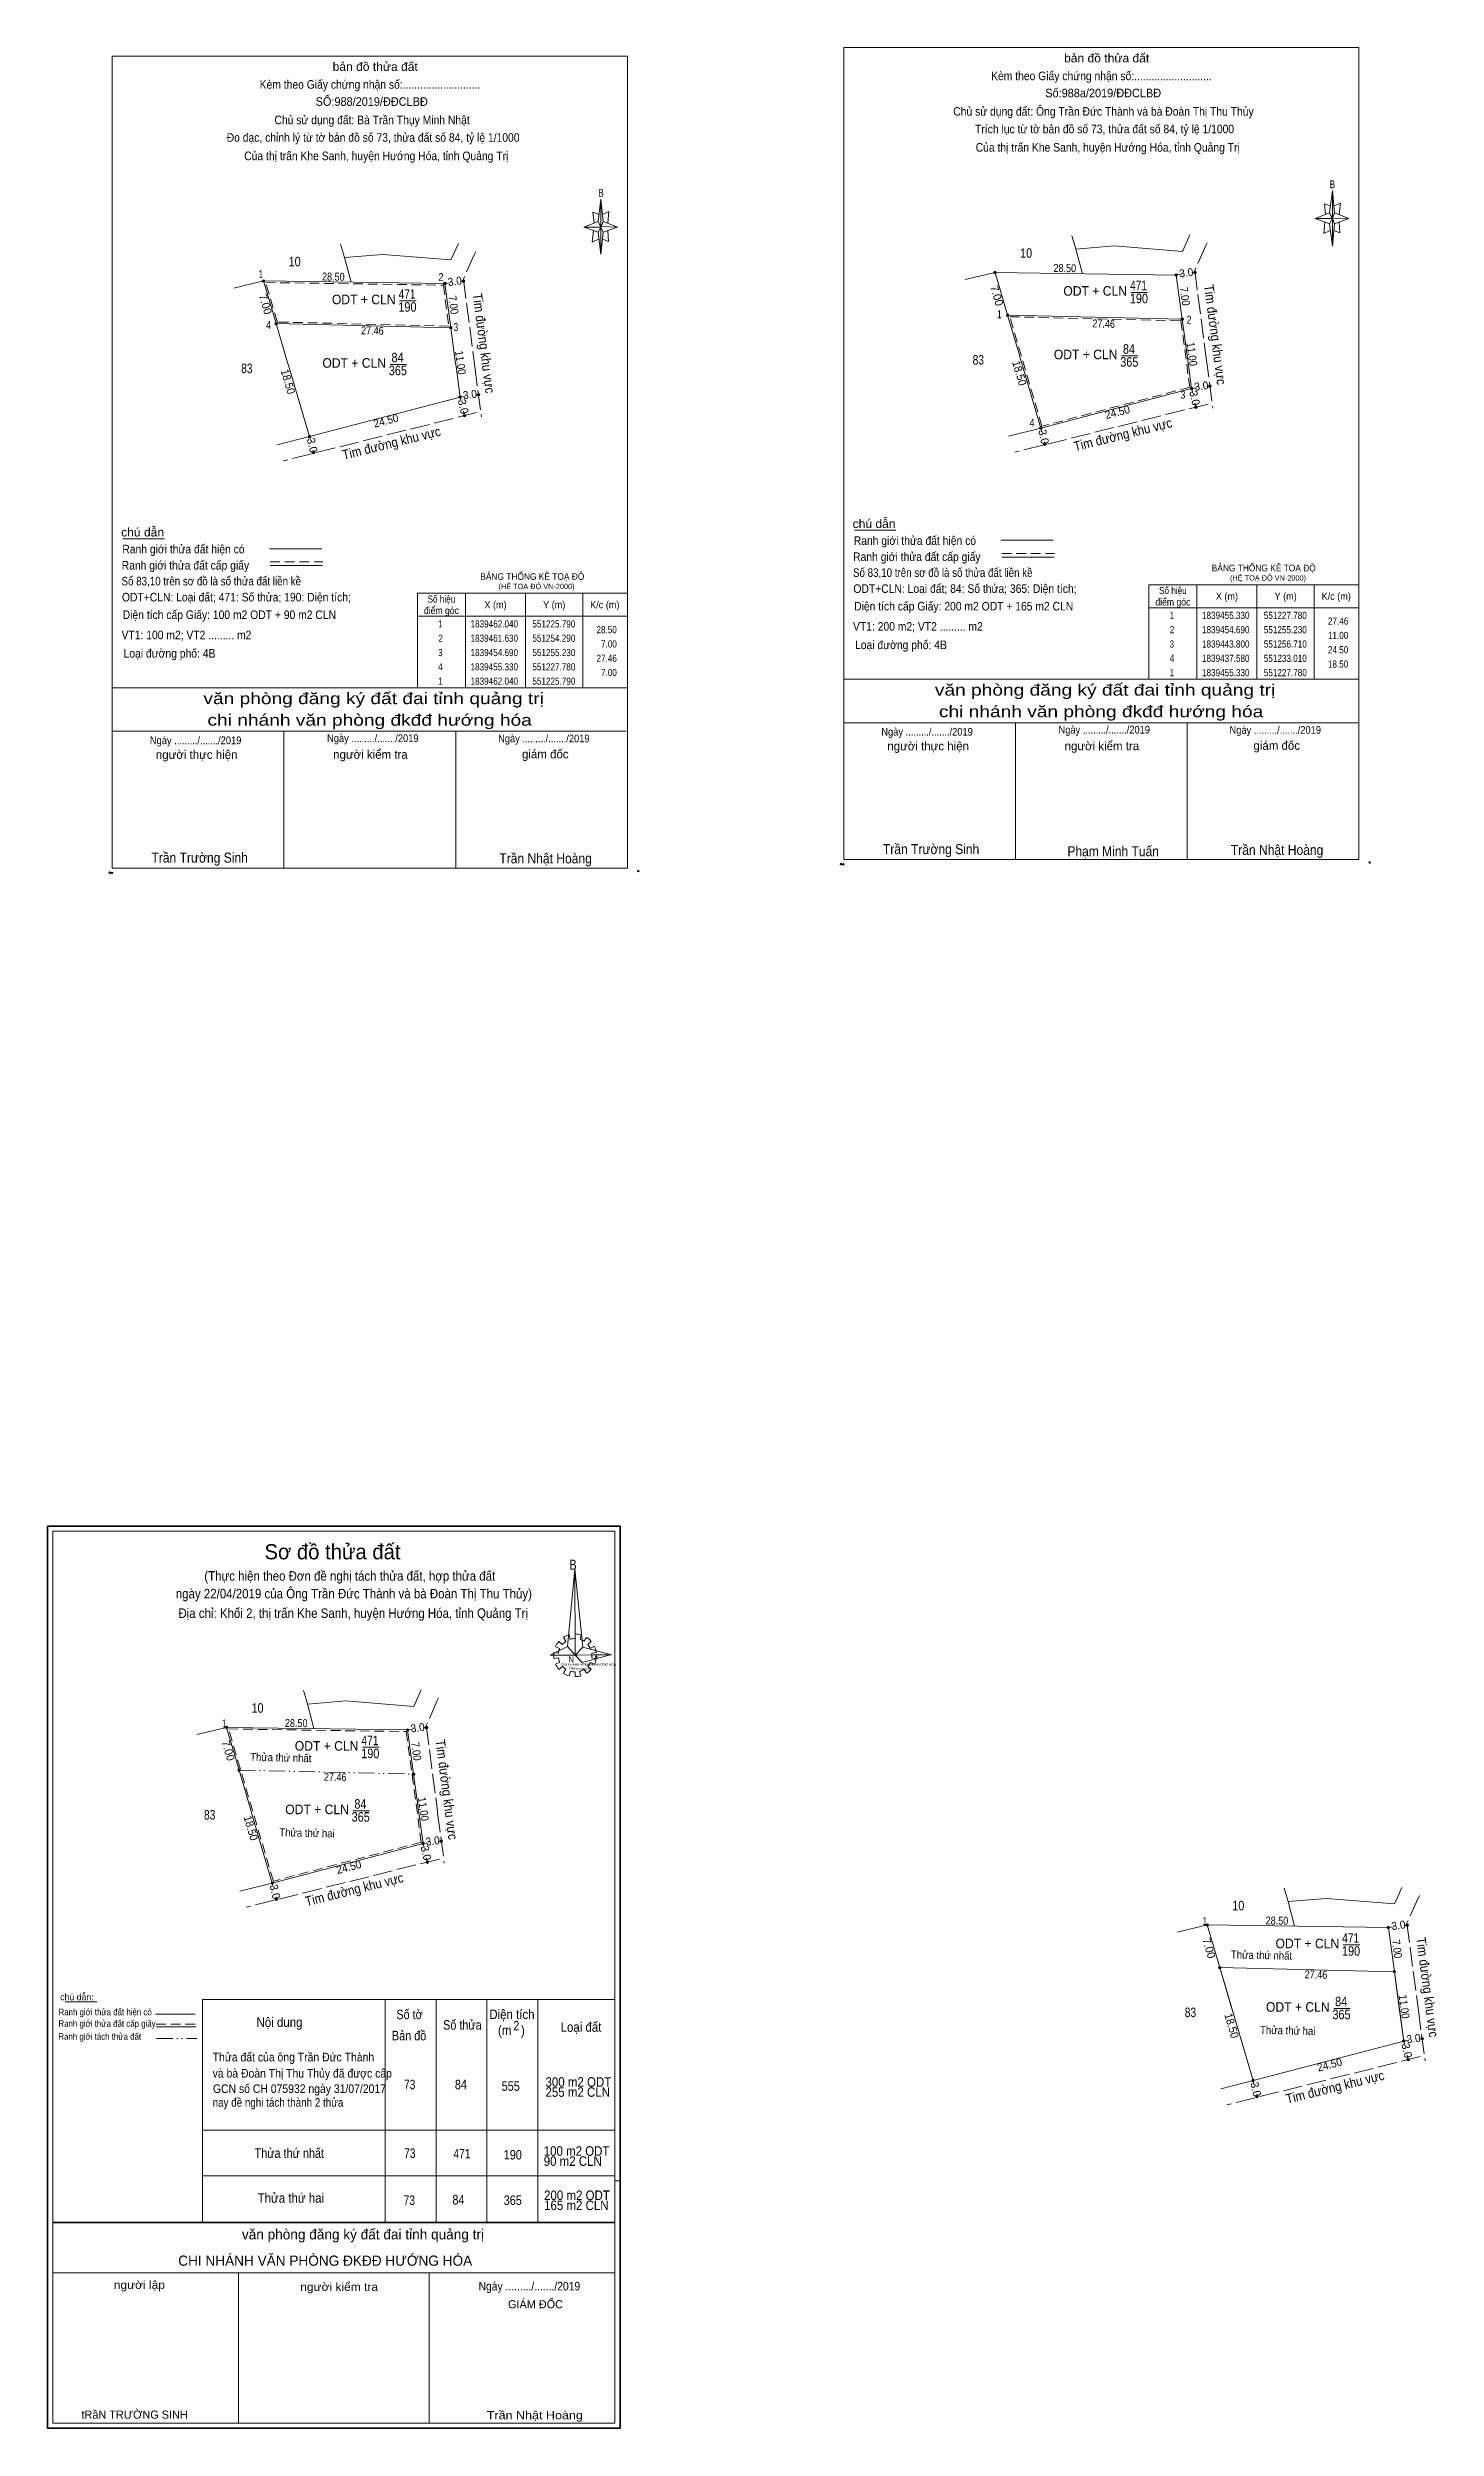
# Model space of a CAD drawing. Header units: metres. Extents: x 551043 to 551262, y 1839383 to 1839757.
import ezdxf
from ezdxf.enums import TextEntityAlignment as Align

# ---------------------------------------------------------------- set-up
doc = ezdxf.new("R2010")
doc.units = ezdxf.units.M
doc.header["$LTSCALE"] = 0.51
doc.header["$PDMODE"] = 32
doc.header["$PDSIZE"] = 0.255
for name, pattern in [('DASH_DOUBLE_DOT', [9.2, 5, -1.2, 0.3, -1.2, 0.3, -1.2]), ('LONG_DASHED', [7.5, 6, -1.5]), ('MEDIUM_DASHED', [4.5, 3, -1.5])]:
    doc.linetypes.add(name, pattern=pattern)
for name, color, linetype, lineweight in [('1', 7, 'Continuous', 13), ('17', 7, 'Continuous', 13), ('2', 7, 'Continuous', 13), ('23', 7, 'MEDIUM_DASHED', 13), ('5', 7, 'Continuous', 13), ('6', 7, 'Continuous', 13), ('63', 7, 'Continuous', 13)]:
    doc.layers.add(name, color=color, linetype=linetype, lineweight=lineweight)
doc.layers.add('7', color=7, linetype='Continuous')

msp = doc.modelspace()

# ---------------------------------------------------------------- hatches: boundary and pattern name
at = {"layer": '2'}
for points in [[(551077.63, 1839720.41, 1), (551077.23, 1839720.41, 1)], [(551106.12, 1839720, 1), (551105.72, 1839720, 1)], [(551109.08, 1839720.39, 1), (551108.68, 1839720.39, 1)], [(551192.64, 1839721.75, 1), (551192.24, 1839721.75, 1)], [(551221.13, 1839721.34, 1), (551220.73, 1839721.34, 1)], [(551224.09, 1839721.73, 1), (551223.69, 1839721.73, 1)], [(551194.62, 1839715.04, 1), (551194.22, 1839715.04, 1)], [(551079.61, 1839713.7, 1), (551079.21, 1839713.7, 1)], [(551107.06, 1839713.06, 1), (551106.66, 1839713.06, 1)], [(551222.07, 1839714.4, 1), (551221.67, 1839714.4, 1)], [(551223.55, 1839703.51, 1), (551223.15, 1839703.51, 1)], [(551226.43, 1839703.88, 1), (551226.03, 1839703.88, 1)], [(551108.54, 1839702.17, 1), (551108.14, 1839702.17, 1)], [(551111.42, 1839702.54, 1), (551111.02, 1839702.54, 1)], [(551224.23, 1839700.58, 1), (551223.83, 1839700.58, 1)], [(551084.84, 1839695.95, 1), (551084.44, 1839695.95, 1)], [(551109.22, 1839699.24, 1), (551108.82, 1839699.24, 1)], [(551199.85, 1839697.29, 1), (551199.45, 1839697.29, 1)], [(551085.47, 1839693.42, 1), (551085.07, 1839693.42, 1)], [(551200.48, 1839694.76, 1), (551200.08, 1839694.76, 1)], [(551071.79, 1839493.09, 1), (551071.39, 1839493.09, 1)], [(551100.28, 1839492.68, 1), (551099.88, 1839492.68, 1)], [(551103.24, 1839493.07, 1), (551102.84, 1839493.07, 1)], [(551073.77, 1839486.38, 1), (551073.37, 1839486.38, 1)], [(551101.22, 1839485.74, 1), (551100.82, 1839485.74, 1)], [(551105.58, 1839475.22, 1), (551105.18, 1839475.22, 1)], [(551102.7, 1839474.85, 1), (551102.3, 1839474.85, 1)], [(551103.38, 1839471.92, 1), (551102.98, 1839471.92, 1)], [(551079, 1839468.63, 1), (551078.6, 1839468.63, 1)], [(551079.63, 1839466.1, 1), (551079.23, 1839466.1, 1)], [(551226, 1839462.04, 1), (551225.6, 1839462.04, 1)], [(551254.49, 1839461.63, 1), (551254.09, 1839461.63, 1)], [(551257.45, 1839462.02, 1), (551257.05, 1839462.02, 1)], [(551227.98, 1839455.33, 1), (551227.58, 1839455.33, 1)], [(551255.43, 1839454.69, 1), (551255.03, 1839454.69, 1)], [(551256.91, 1839443.8, 1), (551256.51, 1839443.8, 1)], [(551259.79, 1839444.17, 1), (551259.39, 1839444.17, 1)], [(551257.59, 1839440.87, 1), (551257.19, 1839440.87, 1)], [(551233.21, 1839437.58, 1), (551232.81, 1839437.58, 1)], [(551233.84, 1839435.05, 1), (551233.44, 1839435.05, 1)]]:
    msp.add_hatch(color=256, dxfattribs=at).paths.add_polyline_path(points)

# ---------------------------------------------------------------- linework, layer by layer
at = {"layer": '1'}
for p, q in [((551124, 1839505.49), (551123.35, 1839505.76)), ((551123.83, 1839506.58), (551124.37, 1839506.1)), ((551124.98, 1839506.63), (551124.59, 1839507.22)), ((551125.48, 1839507.63), (551125.66, 1839506.92)), ((551126.4, 1839507.04), (551126.42, 1839507.77)), ((551127.36, 1839507.63), (551127.19, 1839506.9)), ((551127.84, 1839506.63), (551128.23, 1839507.22)), ((551128.95, 1839506.58), (551128.41, 1839506.13)), ((551128.8, 1839505.51), (551129.45, 1839505.83)), ((551123.06, 1839504.87), (551123.78, 1839504.76)), ((551123.78, 1839504.03), (551123.06, 1839503.92)), ((551123.35, 1839503.03), (551124, 1839503.35)), ((551124.44, 1839502.67), (551123.87, 1839502.21)), ((551124.59, 1839501.6), (551124.96, 1839502.23)), ((551125.7, 1839501.89), (551125.48, 1839501.19)), ((551126.05, 1839504.44), (551126.75, 1839504.44)), ((551126.4, 1839501.07), (551126.4, 1839501.78)), ((551127.12, 1839501.89), (551127.34, 1839501.21)), ((551128.23, 1839501.6), (551127.84, 1839502.21)), ((551128.36, 1839502.67), (551128.95, 1839502.23)), ((551129.48, 1839503.01), (551128.76, 1839503.28)), ((551129.76, 1839504.87), (551129.02, 1839504.76)), ((551129.02, 1839504.03), (551129.76, 1839503.92)), ((551067.82, 1839450.34), (551132.68, 1839450.34)), ((551067.82, 1839450.34), (551067.82, 1839415.29)), ((551096.56, 1839450.34), (551096.56, 1839415.29)), ((551104.56, 1839450.34), (551104.56, 1839415.29)), ((551112.56, 1839450.34), (551112.56, 1839415.29)), ((551120.56, 1839450.34), (551120.56, 1839415.29)), ((551067.82, 1839429.77), (551132.68, 1839429.77)), ((551067.82, 1839422.63), (551132.68, 1839422.63)), ((551132.68, 1839421.83), (551133.48, 1839421.83)), ((551043.47, 1839414.51), (551043.47, 1839382.92)), ((551044.28, 1839407.35), (551132.68, 1839407.35)), ((551073.47, 1839407.35), (551073.47, 1839383.73)), ((551103.47, 1839407.35), (551103.47, 1839383.73))]:
    msp.add_line(p, q, dxfattribs=at)
at = {"layer": '1', "lineweight": 35}
msp.add_line((551044.28, 1839415.29), (551132.68, 1839415.29), dxfattribs=at)
at = {"layer": '1', "linetype": 'MEDIUM_DASHED'}
for points in [[(551077.76, 1839720.16), (551105.7, 1839719.75), (551106.57, 1839713.32), (551079.6, 1839713.95)], [(551071.92, 1839492.84), (551099.86, 1839492.43), (551102.22, 1839475.04), (551078.97, 1839468.93)]]:
    msp.add_lwpolyline(points, close=True, dxfattribs=at)
at = {"layer": '1'}
for points in [[(551043.47, 1839382.92), (551043.47, 1839524.72), (551133.47, 1839524.72), (551133.47, 1839382.92)], [(551043.47, 1839382.92), (551043.47, 1839524.72), (551133.47, 1839524.72), (551133.47, 1839382.92)], [(551126.36, 1839517.97), (551126.4, 1839504.46), (551125.22, 1839505.81)], [(551126.36, 1839517.97), (551126.4, 1839504.46), (551127.64, 1839505.72)], [(551122.47, 1839504.46), (551125.22, 1839505.81), (551126.4, 1839504.46)], [(551132.16, 1839504.51), (551126.4, 1839504.46), (551127.64, 1839505.72)], [(551132.12, 1839504.53), (551127.53, 1839503.3), (551126.4, 1839504.46)], [(551225.79, 1839462.04), (551254.29, 1839461.63), (551255.23, 1839454.69), (551227.78, 1839455.33)]]:
    msp.add_lwpolyline(points, close=True, dxfattribs=at)
for centre, major_axis, start_param, end_param in [((551126.4114, 1839504.4176), (3.3649, 0), 2.43958176, 2.72400246), ((551126.4114, 1839504.4176), (2.6372, 0), 2.72368549, 3.01515824), ((551126.4114, 1839504.4176), (2.6372, 0), 2.13373541, 2.44496261), ((551126.4114, 1839504.4176), (3.3649, 0), 1.84955988, 2.13900916), ((551126.4114, 1839504.4176), (2.6372, 0), 1.56985589, 1.85611068), ((551126.4114, 1839504.4176), (3.3649, 0), 1.27924208, 1.56332225), ((551126.4114, 1839504.4176), (2.6372, 0), 1.00270906, 1.2755622), ((551126.4114, 1839504.4176), (3.3649, 0), 0.71056237, 0.99687234), ((551126.4114, 1839504.4176), (2.6372, 0), 0.42678376, 0.70646463), ((551126.4114, 1839504.4176), (3.3649, 0), 0.1390515, 0.43393316), ((551126.4114, 1839504.4176), (3.3649, 0), 3.00667928, 3.29139349), ((551126.4114, 1839504.4176), (3.3649, 0), 3.56988637, 3.85691866), ((551126.4114, 1839504.4176), (2.6372, 0), 3.28229955, 3.56105054), ((551126.4114, 1839504.4176), (2.6372, 0), 3.86077574, 4.13258255), ((551126.3921, 1839504.3976), (3.3649, 0), 4.1470906, 4.43659307), ((551126.4114, 1839504.4176), (2.6372, 0), 4.43854677, 4.71314001), ((551126.4114, 1839504.4176), (2.6372, 0), 4.99087134, 5.28933161), ((551126.4114, 1839504.4176), (3.3649, 0), 5.28561416, 5.56798705), ((551126.4114, 1839504.4176), (2.6372, 0), 5.56137327, 5.83951437), ((551126.4114, 1839504.4176), (2.6372, 0), 6.13558388, 6.41618463), ((551126.4114, 1839504.4176), (3.3649, 0), 5.85230288, 6.13839648), ((551126.4114, 1839504.4176), (3.3649, 0), 4.71301008, 4.99761054)]:
    msp.add_ellipse(centre, major_axis=major_axis, ratio=0.995001, start_param=start_param, end_param=end_param, dxfattribs=at)
for p in [(551129.76, 1839504.19), (551067.82, 1839415.29), (551096.56, 1839415.29), (551104.56, 1839415.29), (551112.56, 1839415.29), (551120.56, 1839415.29)]:
    msp.add_point(p, dxfattribs=at)
at = {"layer": '17'}
for p, q in [((551170.33, 1839681.22), (551176.84, 1839681.22)), ((551055.32, 1839679.88), (551061.83, 1839679.88)), ((551046.24, 1839449.96), (551051.21, 1839449.96))]:
    msp.add_line(p, q, dxfattribs=at)
at = {"layer": '2'}
for p, q in [((551108.06, 1839726.31), (551107.31, 1839724.62)), ((551223.07, 1839727.65), (551222.32, 1839725.96)), ((551090.16, 1839724.07), (551096.19, 1839724.58)), ((551090.16, 1839724.07), (551091.18, 1839720.21)), ((551205.17, 1839725.41), (551211.2, 1839725.92)), ((551205.17, 1839725.41), (551206.19, 1839721.55)), ((551072.76, 1839719.28), (551077.43, 1839720.41)), ((551077.42, 1839720.41), (551105.92, 1839720)), ((551079.41, 1839713.7), (551077.43, 1839720.41)), ((551106.76, 1839720.11), (551105.92, 1839720)), ((551105.92, 1839720), (551106.86, 1839713.06)), ((551108.88, 1839720.39), (551108.36, 1839720.32)), ((551187.77, 1839720.62), (551192.44, 1839721.75)), ((551192.43, 1839721.75), (551220.93, 1839721.34)), ((551194.42, 1839715.04), (551192.44, 1839721.75)), ((551213.83, 1839718.62), (551216.43, 1839718.62)), ((551221.77, 1839721.45), (551220.93, 1839721.34)), ((551220.93, 1839721.34), (551221.87, 1839714.4)), ((551223.89, 1839721.73), (551223.37, 1839721.66)), ((551098.82, 1839717.28), (551101.42, 1839717.28)), ((551194.42, 1839715.04), (551221.87, 1839714.4)), ((551079.41, 1839713.7), (551106.86, 1839713.06)), ((551106.86, 1839713.06), (551107.58, 1839707.77)), ((551221.87, 1839714.4), (551222.59, 1839709.11)), ((551107.58, 1839707.77), (551107.69, 1839706.98)), ((551199.65, 1839697.29), (551196.4, 1839708.32)), ((551212.33, 1839708.64), (551214.93, 1839708.64)), ((551222.59, 1839709.11), (551222.7, 1839708.32)), ((551222.7, 1839708.32), (551223.35, 1839703.51)), ((551084.64, 1839695.95), (551081.39, 1839706.98)), ((551097.32, 1839707.3), (551099.92, 1839707.3)), ((551107.69, 1839706.98), (551108.34, 1839702.17)), ((551224.16, 1839703.61), (551223.27, 1839703.49)), ((551226.23, 1839703.88), (551225.74, 1839703.82)), ((551109.15, 1839702.27), (551108.26, 1839702.15)), ((551108.51, 1839701.44), (551108.34, 1839702.17)), ((551109.02, 1839699.24), (551108.86, 1839699.92)), ((551111.22, 1839702.54), (551110.73, 1839702.48)), ((551223.52, 1839702.78), (551223.35, 1839703.51)), ((551224.03, 1839700.58), (551223.87, 1839701.26)), ((551199.8, 1839696.7), (551199.65, 1839697.29)), ((551084.79, 1839695.36), (551084.64, 1839695.95)), ((551085.33, 1839693.34), (551085.21, 1839693.79)), ((551200.34, 1839694.68), (551200.22, 1839695.13)), ((551224.18, 1839672.66), (551224.18, 1839657.81)), ((551233.63, 1839672.66), (551233.63, 1839657.81)), ((551242.63, 1839672.66), (551242.63, 1839657.81)), ((551216.62, 1839669.06), (551249.65, 1839669.06)), ((551102.22, 1839498.99), (551101.47, 1839497.3)), ((551084.32, 1839496.75), (551090.35, 1839497.26)), ((551084.32, 1839496.75), (551085.34, 1839492.89)), ((551066.92, 1839491.96), (551071.59, 1839493.09)), ((551071.58, 1839493.09), (551100.08, 1839492.68)), ((551073.57, 1839486.38), (551071.59, 1839493.09)), ((551100.92, 1839492.79), (551100.08, 1839492.68)), ((551100.08, 1839492.68), (551101.02, 1839485.74)), ((551103.04, 1839493.07), (551102.52, 1839493)), ((551092.98, 1839489.96), (551095.58, 1839489.96)), ((551101.02, 1839485.74), (551101.74, 1839480.45)), ((551078.8, 1839468.63), (551075.55, 1839479.66)), ((551091.48, 1839479.98), (551094.08, 1839479.98)), ((551101.74, 1839480.45), (551101.85, 1839479.66)), ((551101.85, 1839479.66), (551102.5, 1839474.85)), ((551103.31, 1839474.95), (551102.42, 1839474.83)), ((551102.67, 1839474.12), (551102.5, 1839474.85)), ((551103.18, 1839471.92), (551103.02, 1839472.6)), ((551105.38, 1839475.22), (551104.89, 1839475.16)), ((551078.95, 1839468.04), (551078.8, 1839468.63)), ((551256.43, 1839467.94), (551255.68, 1839466.25)), ((551079.49, 1839466.02), (551079.37, 1839466.47)), ((551238.53, 1839465.7), (551244.56, 1839466.21)), ((551238.53, 1839465.7), (551239.55, 1839461.84)), ((551221.13, 1839460.91), (551225.8, 1839462.04)), ((551225.79, 1839462.04), (551254.29, 1839461.63)), ((551227.78, 1839455.33), (551225.8, 1839462.04)), ((551255.13, 1839461.74), (551254.29, 1839461.63)), ((551254.29, 1839461.63), (551255.23, 1839454.69)), ((551257.25, 1839462.02), (551256.73, 1839461.95)), ((551247.19, 1839458.91), (551249.79, 1839458.91)), ((551227.78, 1839455.33), (551255.23, 1839454.69)), ((551255.23, 1839454.69), (551255.95, 1839449.4)), ((551255.95, 1839449.4), (551256.06, 1839448.61)), ((551233.01, 1839437.58), (551229.76, 1839448.61)), ((551245.69, 1839448.93), (551248.29, 1839448.93)), ((551256.06, 1839448.61), (551256.71, 1839443.8)), ((551257.52, 1839443.9), (551256.63, 1839443.78)), ((551256.88, 1839443.07), (551256.71, 1839443.8)), ((551259.59, 1839444.17), (551259.1, 1839444.11)), ((551257.39, 1839440.87), (551257.23, 1839441.55)), ((551233.16, 1839436.99), (551233.01, 1839437.58)), ((551233.7, 1839434.97), (551233.58, 1839435.42))]:
    msp.add_line(p, q, dxfattribs=at)
at = {"layer": '2', "linetype": 'LONG_DASHED'}
for p, q in [((551108.84, 1839720.71), (551110.54, 1839707.77)), ((551223.85, 1839722.05), (551225.55, 1839709.11)), ((551110.54, 1839707.77), (551110.64, 1839706.98)), ((551225.55, 1839709.11), (551225.65, 1839708.32)), ((551225.65, 1839708.32), (551226.69, 1839700.4)), ((551110.64, 1839706.98), (551111.68, 1839699.06)), ((551225.94, 1839701.06), (551195.53, 1839693.48)), ((551110.93, 1839699.72), (551080.52, 1839692.14)), ((551103, 1839493.39), (551104.7, 1839480.45)), ((551104.7, 1839480.45), (551104.8, 1839479.66)), ((551104.8, 1839479.66), (551105.84, 1839471.74)), ((551105.09, 1839472.4), (551074.68, 1839464.82)), ((551257.21, 1839462.34), (551258.91, 1839449.4)), ((551258.91, 1839449.4), (551259.01, 1839448.61)), ((551259.01, 1839448.61), (551260.05, 1839440.69)), ((551259.3, 1839441.35), (551228.89, 1839433.77))]:
    msp.add_line(p, q, dxfattribs=at)
at = {"layer": '2', "linetype": 'DASH_DOUBLE_DOT'}
msp.add_line((551073.57, 1839486.38), (551101.02, 1839485.74), dxfattribs=at)
at = {"layer": '2'}
for points in [[(551089.53, 1839726.18), (551090, 1839724.62), (551090.16, 1839724.07)], [(551204.54, 1839727.52), (551205.01, 1839725.96), (551205.17, 1839725.41)], [(551107.31, 1839724.62), (551106.9, 1839723.71), (551096.19, 1839724.58)], [(551222.32, 1839725.96), (551221.91, 1839725.05), (551211.2, 1839725.92)], [(551196.4, 1839708.32), (551196.17, 1839709.11), (551194.42, 1839715.04)], [(551081.39, 1839706.98), (551081.16, 1839707.77), (551079.41, 1839713.7)], [(551108.34, 1839702.17), (551084.64, 1839695.95), (551079.56, 1839694.66)], [(551223.35, 1839703.51), (551199.65, 1839697.29), (551194.57, 1839696)], [(551083.69, 1839498.86), (551084.16, 1839497.3), (551084.32, 1839496.75)], [(551101.47, 1839497.3), (551101.06, 1839496.39), (551090.35, 1839497.26)], [(551075.55, 1839479.66), (551075.32, 1839480.45), (551073.57, 1839486.38)], [(551102.5, 1839474.85), (551078.8, 1839468.63), (551073.72, 1839467.34)], [(551237.9, 1839467.81), (551238.37, 1839466.25), (551238.53, 1839465.7)], [(551255.68, 1839466.25), (551255.27, 1839465.34), (551244.56, 1839466.21)], [(551229.76, 1839448.61), (551229.53, 1839449.4), (551227.78, 1839455.33)], [(551256.71, 1839443.8), (551233.01, 1839437.58), (551227.93, 1839436.29)]]:
    msp.add_lwpolyline(points, dxfattribs=at)
at = {"layer": '2', "linetype": 'LONG_DASHED'}
for points in [[(551225.8, 1839726.4), (551225.6, 1839725.96), (551223.85, 1839722.05)], [(551110.79, 1839725.06), (551110.59, 1839724.62), (551108.84, 1839720.71)], [(551104.95, 1839497.74), (551104.75, 1839497.3), (551103, 1839493.39)], [(551259.16, 1839466.69), (551258.96, 1839466.25), (551257.21, 1839462.34)]]:
    msp.add_lwpolyline(points, dxfattribs=at)
at = {"layer": '2'}
for points in [[(551216.62, 1839672.66), (551249.65, 1839672.66), (551249.65, 1839657.81), (551216.62, 1839657.81)], [(551227.78, 1839455.33), (551255.23, 1839454.69), (551256.71, 1839443.8), (551233.01, 1839437.58)]]:
    msp.add_lwpolyline(points, close=True, dxfattribs=at)
for centre in [(551077.43, 1839720.41), (551105.92, 1839720), (551108.88, 1839720.39), (551192.44, 1839721.75), (551220.93, 1839721.34), (551223.89, 1839721.73), (551194.42, 1839715.04), (551079.41, 1839713.7), (551106.86, 1839713.06), (551221.87, 1839714.4), (551223.35, 1839703.51), (551226.23, 1839703.88), (551108.34, 1839702.17), (551111.22, 1839702.54), (551224.03, 1839700.58), (551084.64, 1839695.95), (551109.02, 1839699.24), (551199.65, 1839697.29), (551085.27, 1839693.42), (551200.28, 1839694.76), (551071.59, 1839493.09), (551100.08, 1839492.68), (551103.04, 1839493.07), (551073.57, 1839486.38), (551101.02, 1839485.74), (551105.38, 1839475.22), (551102.5, 1839474.85), (551103.18, 1839471.92), (551078.8, 1839468.63), (551079.43, 1839466.1), (551225.8, 1839462.04), (551254.29, 1839461.63), (551257.25, 1839462.02), (551227.78, 1839455.33), (551255.23, 1839454.69), (551256.71, 1839443.8), (551259.59, 1839444.17), (551257.39, 1839440.87), (551233.01, 1839437.58), (551233.64, 1839435.05)]:
    msp.add_circle(centre, 0.2, dxfattribs=at)
at = {"layer": '23'}
msp.add_lwpolyline([(551194.76, 1839714.78), (551221.65, 1839714.16), (551223.07, 1839703.7), (551199.82, 1839697.59)], close=True, dxfattribs=at)
at = {"layer": '5'}
for p, q in [((551245.03, 1839731.11), (551245.48, 1839734.62)), ((551130.02, 1839729.77), (551130.47, 1839733.28)), ((551130.83, 1839729.77), (551133.08, 1839728.87)), ((551245.03, 1839729.4), (551242.78, 1839730.21)), ((551245.84, 1839731.11), (551248.09, 1839730.21)), ((551130.02, 1839728.06), (551127.77, 1839728.87)), ((551130.83, 1839728.06), (551130.47, 1839724.55)), ((551131.64, 1839726.62), (551130.74, 1839726.98)), ((551131.55, 1839728.33), (551131.64, 1839726.62)), ((551245.84, 1839729.4), (551245.48, 1839725.89)), ((551246.65, 1839727.96), (551245.75, 1839728.32)), ((551246.56, 1839729.67), (551246.65, 1839727.96)), ((551053.64, 1839656.47), (551134.64, 1839656.47)), ((551168.65, 1839657.81), (551249.65, 1839657.81)), ((551053.64, 1839649.63), (551134.46, 1839649.63)), ((551053.64, 1839649.63), (551134.46, 1839649.63)), ((551053.64, 1839649.63), (551134.46, 1839649.63)), ((551080.64, 1839628.12), (551080.64, 1839649.63)), ((551107.64, 1839628.12), (551107.64, 1839649.63)), ((551168.65, 1839650.97), (551249.47, 1839650.97)), ((551168.65, 1839650.97), (551249.47, 1839650.97)), ((551168.65, 1839650.97), (551249.47, 1839650.97)), ((551195.65, 1839629.46), (551195.65, 1839650.97)), ((551222.65, 1839629.46), (551222.65, 1839650.97))]:
    msp.add_line(p, q, dxfattribs=at)
for points in [[(551168.65, 1839757.08), (551249.65, 1839757.08), (551249.65, 1839629.46), (551168.65, 1839629.46)], [(551053.64, 1839755.74), (551134.64, 1839755.74), (551134.64, 1839628.12), (551053.64, 1839628.12)], [(551245.48, 1839734.62), (551245.84, 1839731.11), (551245.48, 1839730.21)], [(551130.47, 1839728.87), (551127.77, 1839728.87), (551130.02, 1839729.77), (551130.83, 1839728.06), (551133.08, 1839728.87), (551130.47, 1839728.96)], [(551130.47, 1839733.28), (551130.83, 1839729.77), (551130.47, 1839728.87)], [(551245.48, 1839730.21), (551242.78, 1839730.21), (551245.03, 1839731.11), (551245.84, 1839729.4), (551248.09, 1839730.21), (551245.48, 1839730.3)], [(551245.48, 1839730.21), (551245.48, 1839725.89), (551245.03, 1839729.4)], [(551130.47, 1839728.87), (551130.47, 1839724.55), (551130.02, 1839728.06)], [(551132.68, 1839415.29), (551132.68, 1839383.73), (551044.28, 1839383.73), (551044.28, 1839523.93), (551132.68, 1839523.93)]]:
    msp.add_lwpolyline(points, close=True, dxfattribs=at)
for points in [[(551130.47, 1839728.87), (551130.02, 1839729.77), (551127.77, 1839728.87)], [(551130.2, 1839730.85), (551129.21, 1839731.21), (551129.39, 1839729.5)], [(551130.74, 1839730.85), (551131.73, 1839731.3), (551131.55, 1839729.5)], [(551245.48, 1839730.21), (551245.03, 1839731.11), (551242.78, 1839730.21)], [(551245.21, 1839732.19), (551244.22, 1839732.55), (551244.4, 1839730.84)], [(551245.48, 1839730.21), (551245.84, 1839729.4), (551248.09, 1839730.21)], [(551245.75, 1839732.19), (551246.74, 1839732.64), (551246.56, 1839730.84)], [(551129.3, 1839728.33), (551129.12, 1839726.53), (551130.11, 1839726.98)], [(551130.47, 1839728.87), (551130.83, 1839728.06), (551133.08, 1839728.87)], [(551244.31, 1839729.67), (551244.13, 1839727.87), (551245.12, 1839728.32)], [(551134.64, 1839628.12), (551053.64, 1839628.12), (551053.64, 1839649.63)], [(551249.65, 1839629.46), (551168.65, 1839629.46), (551168.65, 1839650.97)]]:
    msp.add_lwpolyline(points, dxfattribs=at)
at = {"layer": '5', "lineweight": 35}
msp.add_lwpolyline([(551043.48, 1839524.73), (551133.48, 1839524.73), (551133.48, 1839382.93), (551043.48, 1839382.93)], close=True, dxfattribs=at)
at = {"layer": '5'}
for p in [(551168.23, 1839628.77), (551168.59, 1839628.71), (551053.22, 1839627.43), (551053.58, 1839627.37)]:
    msp.add_point(p, dxfattribs=at)
at = {"layer": '6'}
for p, q in [((551078.36, 1839678.32), (551086.58, 1839678.32)), ((551193.37, 1839679.66), (551201.59, 1839679.66)), ((551078.48, 1839675.68), (551086.71, 1839675.68)), ((551193.49, 1839677.02), (551201.72, 1839677.02)), ((551060.43, 1839448.04), (551066.7, 1839448.04)), ((551060.53, 1839446.03), (551066.79, 1839446.03))]:
    msp.add_line(p, q, dxfattribs=at)
at = {"layer": '6', "linetype": 'MEDIUM_DASHED'}
for p, q in [((551193.49, 1839677.58), (551201.77, 1839677.58)), ((551078.48, 1839676.24), (551086.76, 1839676.24)), ((551060.53, 1839446.45), (551066.84, 1839446.45))]:
    msp.add_line(p, q, dxfattribs=at)
at = {"layer": '6'}
for p in [(551251.36, 1839629.01), (551136.35, 1839627.67)]:
    msp.add_point(p, dxfattribs=at)
at = {"layer": '63'}
for p, q in [((551109.17, 1839671.32), (551109.17, 1839656.47)), ((551118.62, 1839671.32), (551118.62, 1839656.47)), ((551127.62, 1839671.32), (551127.62, 1839656.47)), ((551101.61, 1839667.72), (551134.64, 1839667.72))]:
    msp.add_line(p, q, dxfattribs=at)
at = {"layer": '63', "linetype": 'DASH_DOUBLE_DOT'}
msp.add_line((551060.62, 1839444.22), (551066.92, 1839444.22), dxfattribs=at)
at = {"layer": '63'}
msp.add_lwpolyline([(551101.61, 1839671.32), (551134.64, 1839671.32), (551134.64, 1839656.47), (551101.61, 1839656.47)], close=True, dxfattribs=at)

# ---------------------------------------------------------------- texts
at = {"layer": '1'}
for s, height, width, p in [('BẢNG THỐNG KÊ TOẠ ĐỘ ', 1.035, 0.95, (551111.5, 1839673.44)), ('BẢNG THỐNG KÊ TOẠ ĐỘ ', 1.035, 0.95, (551226.51, 1839674.78)), ('(HỆ TOẠ ĐỘ VN-2000)', 0.837, 0.9, (551229.39, 1839673.32)), ('(HỆ TOẠ ĐỘ VN-2000)', 0.837, 0.9, (551114.38, 1839671.98)), ('B', 1.585, 0.8, (551125.52, 1839517.86)), ('CHI NHÁNH VPĐKĐĐ-HƯỚNG HÓA', 0.3749, 0.95, (551124.21, 1839502.79)), ('TỈNH quảng trị', 0.375, 1.05, (551125.42, 1839502.14)), ('N', 0.9904, 0.9, (551125.36, 1839503.29))]:
    msp.add_text(s, height=height, dxfattribs=dict(at, width=width)).set_placement(p)
msp.add_text('Sơ đồ thửa đất', height=2.38, dxfattribs=at).set_placement((551088.27, 1839519.5), align=Align.CENTER)
for s, height, p in [('văn phòng đăng ký đất đai tỉnh quảng trị', 1.6, (551112.09, 1839412.62)), ('CHI NHÁNH VĂN PHÒNG ĐKĐĐ HƯỚNG HÓA', 1.6, (551110.23, 1839408.48)), ('GIÁM ĐỐC', 1.28, (551124.51, 1839401.79)), ('tRầN TRƯỜNG SINH', 1.28, (551065.51, 1839384.44))]:
    msp.add_text(s, height=height, dxfattribs=at).set_placement(p, align=Align.RIGHT)
for s, width, p in [('người lập', 1.1, (551061.92, 1839404.84)), ('người kiểm tra', 1.1, (551095.42, 1839404.53)), ('Trần Nhật Hoàng', 1.15, (551127.63, 1839384.36))]:
    msp.add_text(s, height=1.28, dxfattribs=dict(at, width=width)).set_placement(p, align=Align.RIGHT)
at = {"layer": '2'}
for s, height, width, p in [('10', 1.5, 0.85, (551082.32, 1839722.71)), ('10', 1.5, 0.85, (551197.33, 1839724.05)), ('471', 1.5, 0.8, (551099.99, 1839717.61)), ('ODT + CLN', 1.5, 0.95, (551208.19, 1839718.09)), ('471', 1.5, 0.8, (551215, 1839718.95)), ('ODT + CLN', 1.5, 0.95, (551093.18, 1839716.75)), ('190', 1.5, 0.85, (551100.055, 1839715.57)), ('190', 1.5, 0.85, (551215.065, 1839716.91)), ('83', 1.5, 0.8, (551074.8, 1839705.92)), ('ODT + CLN', 1.5, 0.95, (551091.68, 1839706.77)), ('84', 1.5, 0.85, (551098.49, 1839707.63)), ('83', 1.5, 0.8, (551189.81, 1839707.26)), ('ODT + CLN', 1.5, 0.95, (551206.69, 1839708.11)), ('365', 1.5, 0.85, (551213.555, 1839706.93)), ('84', 1.5, 0.85, (551213.5, 1839708.97)), ('365', 1.5, 0.85, (551098.545, 1839705.59)), ('điểm góc', 1.125, 0.9, (551220.405, 1839669.4)), ('Số hiệu', 1.125, 0.85, (551220.4, 1839671.2)), ('X (m)', 1.125, 0.95, (551228.905, 1839670.3)), ('Y (m)', 1.125, 0.95, (551238.135, 1839670.3)), ('K/c (m)', 1.125, 0.95, (551246.09, 1839670.3)), (' 2', 1.125, 0.85, (551220.095, 1839665.04)), (' 1', 1.125, 0.75, (551220.085, 1839667.29)), ('1839455.330', 1.125, 0.85, (551228.72, 1839667.29)), ('1839454.690', 1.125, 0.85, (551228.72, 1839665.04)), ('551227.780', 1.125, 0.85, (551238.085, 1839667.29)), ('551255.230', 1.125, 0.85, (551238.085, 1839665.04)), (' 3', 1.125, 0.8, (551220.075, 1839662.79)), ('1839443.800', 1.125, 0.85, (551228.72, 1839662.79)), ('551256.710', 1.125, 0.85, (551238.085, 1839662.79)), (' 4', 1.125, 0.85, (551220.085, 1839660.54)), (' 1', 1.125, 0.75, (551220.085, 1839658.29)), ('1839437.580', 1.125, 0.85, (551228.72, 1839660.54)), ('1839455.330', 1.125, 0.85, (551228.72, 1839658.29)), ('551233.010', 1.125, 0.85, (551238.085, 1839660.54)), ('551227.780', 1.125, 0.85, (551238.085, 1839658.29)), ('10', 1.5, 0.85, (551076.48, 1839495.39)), ('ODT + CLN', 1.5, 0.95, (551087.34, 1839489.43)), ('471', 1.5, 0.8, (551094.15, 1839490.29)), ('190', 1.5, 0.85, (551094.215, 1839488.25)), ('83', 1.5, 0.8, (551068.96, 1839478.6)), ('ODT + CLN', 1.5, 0.95, (551085.84, 1839479.45)), ('365', 1.5, 0.85, (551092.705, 1839478.27)), ('84', 1.5, 0.85, (551092.65, 1839480.31)), ('10', 1.5, 0.85, (551230.69, 1839464.34)), ('471', 1.5, 0.8, (551248.36, 1839459.24)), ('ODT + CLN', 1.5, 0.95, (551241.55, 1839458.38)), ('190', 1.5, 0.85, (551248.425, 1839457.2)), ('ODT + CLN', 1.5, 0.95, (551240.05, 1839448.4)), ('84', 1.5, 0.85, (551246.86, 1839449.26)), ('83', 1.5, 0.8, (551223.17, 1839447.55)), ('365', 1.5, 0.85, (551246.915, 1839447.22))]:
    msp.add_text(s, height=height, dxfattribs=dict(at, width=width)).set_placement(p, align=Align.CENTER)
for s, height, rotation, width, p in [('3.0', 1.25, 7.506, 0.95, (551222.5934, 1839721.0814)), ('3.0', 1.25, 7.506, 0.95, (551107.5834, 1839719.7414)), ('Tim đường khu vực', 1.5, 277.47, 0.9, (551111.314, 1839710.5325)), ('Tim đường khu vực', 1.5, 277.47, 0.9, (551226.324, 1839711.8725)), ('27.46', 1.25, 358.664, 0.85, (551094.5254, 1839711.9874)), ('27.46', 1.25, 358.664, 0.85, (551209.5054, 1839713.0774)), ('11.00', 1.25, 277.739, 0.9, (551107.7763, 1839707.4942)), ('18.50', 1.25, 286.417, 0.95, (551195.6838, 1839705.7466)), ('11.00', 1.25, 277.739, 0.9, (551222.7863, 1839708.8342)), ('18.50', 1.25, 286.417, 0.95, (551080.6738, 1839704.4066)), ('3.0', 1.25, 7.506, 0.95, (551224.9634, 1839703.2814)), ('3.0', 1.25, 7.506, 0.95, (551109.9534, 1839701.9414)), ('24.50', 1.25, 14.705, 0.95, (551211.8414, 1839699.1916)), ('Tim đường khu vực', 1.5, 13.996, 0.9, (551097.7086, 1839694.209)), ('24.50', 1.25, 14.705, 0.95, (551096.8314, 1839697.8516)), ('Tim đường khu vực', 1.5, 13.996, 0.9, (551212.7186, 1839695.549)), ('3.0', 1.25, 7.506, 0.95, (551101.7434, 1839492.4214)), ('Tim đường khu vực', 1.5, 277.47, 0.9, (551105.474, 1839483.2125)), ('Thửa thứ nhất', 1.25, 358.664, 0.9, (551080.1204, 1839487.7241)), ('27.46', 1.25, 358.664, 0.85, (551088.6854, 1839484.6674)), ('18.50', 1.25, 286.417, 0.95, (551074.8338, 1839477.0866)), ('11.00', 1.25, 277.739, 0.9, (551101.9363, 1839480.1742)), ('Thửa thứ hai', 1.25, 358.664, 0.9, (551084.2404, 1839475.8842)), ('3.0', 1.25, 7.506, 0.95, (551104.1134, 1839474.6214)), ('24.50', 1.25, 14.705, 0.95, (551090.9914, 1839470.5316)), ('Tim đường khu vực', 1.5, 13.996, 0.9, (551091.8686, 1839466.889)), ('3.0', 1.25, 7.506, 0.95, (551255.9534, 1839461.3714)), ('Thửa thứ nhất', 1.25, 358.664, 0.9, (551234.3304, 1839456.6741)), ('Tim đường khu vực', 1.5, 277.47, 0.9, (551259.684, 1839452.1625)), ('27.46', 1.25, 358.664, 0.85, (551242.8954, 1839453.6174)), ('11.00', 1.25, 277.739, 0.9, (551256.1463, 1839449.1242)), ('18.50', 1.25, 286.417, 0.95, (551229.0438, 1839446.0366)), ('Thửa thứ hai', 1.25, 358.664, 0.9, (551238.4504, 1839444.8342)), ('3.0', 1.25, 7.506, 0.95, (551258.3234, 1839443.5714)), ('Tim đường khu vực', 1.5, 13.996, 0.9, (551246.0786, 1839435.839)), ('24.50', 1.25, 14.705, 0.95, (551245.2014, 1839439.4816))]:
    msp.add_text(s, height=height, rotation=rotation, dxfattribs=dict(at, width=width)).set_placement(p, align=Align.CENTER)
for p in [(551108.2185, 1839700.5263), (551223.2285, 1839701.8663), (551199.4885, 1839695.7763), (551084.4785, 1839694.4363), (551102.3785, 1839473.2063), (551078.6385, 1839467.1163), (551256.5885, 1839442.1563), (551232.8485, 1839436.0663)]:
    msp.add_text('3.0', height=1.25, rotation=283.066, dxfattribs=at).set_placement(p, align=Align.CENTER)
at = {"layer": '2', "width": 0.85}
for s, p in [('27.46', (551247.99, 1839666.39)), ('24.50', (551247.98, 1839661.89)), ('11.00', (551247.98, 1839664.14)), ('18.50', (551247.98, 1839659.64))]:
    msp.add_text(s, height=1.125, dxfattribs=at).set_placement(p, align=Align.RIGHT)
at = {"layer": '5'}
for s, height, width, p in [('bản đồ thửa đất', 1.35, 1.05, (551209.995, 1839754.76)), ('bản đồ thửa đất', 1.35, 1.05, (551094.985, 1839753.42)), ('Kèm theo Giấy chứng nhận số:...........................', 1.35, 0.9, (551209.165, 1839751.96)), ('Kèm theo Giấy chứng nhận số:...........................', 1.35, 0.9, (551094.155, 1839750.62)), ('SỐ:988/2019/ĐĐCLBĐ', 1.35, 0.95, (551094.435, 1839747.93)), ('Số:988a/2019/ĐĐCLBĐ', 1.35, 0.95, (551209.45, 1839749.27)), ('Chủ sử dụng đất: Bà Trần Thụy Minh Nhật', 1.35, 0.9, (551094.495, 1839745.04)), ('Chủ sử dụng đất: Ông Trần Đức Thành và bà Đoàn Thị Thu Thủy', 1.35, 0.9, (551209.495, 1839746.38)), ('Trích lục từ tờ bản đồ số 73, thửa đất số 84, tỷ lệ 1/1000 ', 1.35, 0.9, (551209.895, 1839743.62)), ('Đo đạc, chỉnh lý từ tờ bản đồ số 73, thửa đất số 84, tỷ lệ 1/1000 ', 1.35, 0.9, (551094.88, 1839742.28)), ('Của thị trấn Khe Sanh, huyện Hướng Hóa, tỉnh Quảng Trị', 1.35, 0.9, (551210.16, 1839740.73)), ('Của thị trấn Khe Sanh, huyện Hướng Hóa, tỉnh Quảng Trị', 1.35, 0.9, (551095.15, 1839739.39)), ('B', 1.24, 0.75, (551130.495, 1839733.64)), ('B', 1.24, 0.75, (551245.5, 1839734.98)), ('văn phòng đăng ký đất đai tỉnh quảng trị', 1.8, 1.25, (551094.735, 1839653.9)), ('văn phòng đăng ký đất đai tỉnh quảng trị', 1.8, 1.25, (551209.75, 1839655.24)), ('chi nhánh văn phòng đkđđ hướng hóa', 1.8, 1.25, (551094.11, 1839650.51)), ('chi nhánh văn phòng đkđđ hướng hóa', 1.8, 1.25, (551209.12, 1839651.85)), ('Ngày ........./......./2019', 1.215, 0.9, (551066.745, 1839647.61)), ('Ngày ........./......./2019', 1.215, 0.9, (551094.605, 1839647.94)), ('Ngày ........./......./2019', 1.215, 0.9, (551121.495, 1839647.9)), ('Ngày ........./......./2019', 1.215, 0.9, (551181.755, 1839648.95)), ('Ngày ........./......./2019', 1.215, 0.9, (551209.615, 1839649.28)), ('Ngày ........./......./2019', 1.215, 0.9, (551236.505, 1839649.24)), ('Trần Trường Sinh', 1.575, 0.9, (551067.38, 1839628.99)), ('Trần Nhật Hoàng', 1.575, 0.9, (551121.775, 1839628.87)), ('Trần Trường Sinh', 1.575, 0.9, (551182.39, 1839630.33)), ('Phạm Minh Tuấn', 1.57, 0.9, (551211.015, 1839630)), ('Trần Nhật Hoàng', 1.575, 0.9, (551236.79, 1839630.21))]:
    msp.add_text(s, height=height, dxfattribs=dict(at, width=width)).set_placement(p, align=Align.CENTER)
for s, p in [('người thực hiện', (551181.925, 1839646.64)), ('người kiểm tra', (551209.245, 1839646.66)), ('giám đốc', (551236.735, 1839646.72)), ('người thực hiện', (551066.91, 1839645.3)), ('người kiểm tra', (551094.235, 1839645.32)), ('giám đốc', (551121.725, 1839645.38))]:
    msp.add_text(s, height=1.35, dxfattribs=at).set_placement(p, align=Align.CENTER)
at = {"layer": '6'}
for s, height, width, p in [('chú dẫn', 1.35, 1.05, (551055.04, 1839680.25)), ('chú dẫn', 1.35, 1.05, (551170.05, 1839681.59)), ('Ranh giới thửa đất hiện có ', 1.35, 0.9, (551055.22, 1839677.59)), ('Ranh giới thửa đất cấp giấy', 1.35, 0.9, (551170.13, 1839676.39)), ('Ranh giới thửa đất hiện có ', 1.35, 0.9, (551170.23, 1839678.93)), ('Số 83,10 trên sơ đồ là số thửa đất liền kề', 1.35, 0.85, (551055.1, 1839672.56)), ('Ranh giới thửa đất cấp giấy', 1.35, 0.9, (551055.12, 1839675.05)), ('Số 83,10 trên sơ đồ là số thửa đất liền kề', 1.35, 0.85, (551170.11, 1839673.9)), ('ODT+CLN: Loại đất; 471: Số thửa; 190: Diện tích;', 1.35, 0.9, (551055.16, 1839670.04)), ('ODT+CLN: Loại đất; 84: Số thửa; 365: Diện tích;', 1.35, 0.9, (551170.17, 1839671.38)), ('Diện tích cấp Giấy: 200 m2 ODT + 165 m2 CLN', 1.35, 0.9, (551170.29, 1839668.62)), ('Diện tích cấp Giấy: 100 m2 ODT + 90 m2 CLN', 1.35, 0.9, (551055.28, 1839667.28)), ('VT1: 200 m2; VT2 ......... m2', 1.35, 0.9, (551170.11, 1839665.44)), ('VT1: 100 m2; VT2 ......... m2', 1.35, 0.9, (551055.1, 1839664.1)), ('Loại đường phố: 4B', 1.35, 0.9, (551055.42, 1839661.21)), ('Loại đường phố: 4B', 1.35, 0.9, (551170.43, 1839662.55)), ('Ranh giới thửa đất cấp giấy', 1.029, 0.9, (551045.18, 1839446.03)), ('Ranh giới thửa đất hiện có ', 1.029, 0.9, (551045.19, 1839447.84)), ('Nội dung', 1.5, 0.9, (551076.32, 1839446.01)), ('Bản đồ', 1.5, 0.85, (551097.61, 1839443.9)), ('Số tờ', 1.5, 0.85, (551098.31, 1839447.23)), ('Số thửa', 1.5, 0.85, (551105.66, 1839445.58)), ('Diện tích', 1.5, 0.9, (551112.92, 1839447.24)), ('(m   )', 1.5, 0.9, (551114.29, 1839444.75)), ('2', 1.5, 0.8, (551116.73, 1839445.46)), ('Loại đất', 1.5, 0.9, (551124.13, 1839445.25)), ('Ranh giới tách thửa đất', 1.029, 0.9, (551045.17, 1839443.99)), ('Thửa đất của ông Trần Đức Thành', 1.36, 0.9, (551069.43, 1839440.59)), ('và bà Đoàn Thị Thu Thủy đã được cấp ', 1.36, 0.9, (551069.42, 1839438.05)), ('300 m2 ODT', 1.5, 0.9, (551121.76, 1839436.61)), ('nay đề nghi tách thành 2 thửa', 1.36, 0.85, (551069.42, 1839433.47)), ('GCN số CH 075932 ngày 31/07/2017', 1.36, 0.9, (551069.47, 1839435.63)), ('73', 1.5, 0.8, (551099.51, 1839436.21)), ('84', 1.5, 0.85, (551107.51, 1839436.21)), ('555', 1.5, 0.85, (551114.87, 1839435.97)), ('255 m2 CLN', 1.5, 0.9, (551121.76, 1839435.03)), ('Thửa thứ nhất', 1.5, 0.85, (551076.02, 1839425.43)), ('73', 1.5, 0.8, (551099.53, 1839425.42)), ('471', 1.5, 0.8, (551107.28, 1839425.34)), ('190', 1.5, 0.85, (551115.19, 1839425.18)), ('100 m2 ODT ', 1.5, 0.9, (551121.48, 1839425.76)), ('90 m2 CLN', 1.5, 0.9, (551121.48, 1839424.18)), ('Thửa thứ hai', 1.5, 0.9, (551076.5, 1839418.38)), ('73', 1.5, 0.8, (551099.45, 1839418.03)), ('84', 1.5, 0.85, (551107.12, 1839418.11)), ('365', 1.5, 0.85, (551115.19, 1839418.03)), ('200 m2 ODT', 1.5, 0.9, (551121.54, 1839418.81)), ('165 m2 CLN', 1.5, 0.9, (551121.54, 1839417.23))]:
    msp.add_text(s, height=height, dxfattribs=dict(at, width=width)).set_placement(p)
msp.add_text('chú dẫn:', height=1.029, dxfattribs=at).set_placement((551045.44, 1839450.2))
at = {"layer": '6', "width": 0.9}
msp.add_text('Ngày ........./......./2019', height=1.35, dxfattribs=at).set_placement((551119.225, 1839404.6), align=Align.CENTER)
at = {"layer": '63'}
for s, rotation, width, p in [('28.50', 359.176, 0.85, (551203.401, 1839721.8038)), ('28.50', 359.176, 0.85, (551088.391, 1839720.4638)), ('7.00', 277.714, 0.9, (551221.6799, 1839717.9039)), ('7.00', 277.714, 0.9, (551106.6699, 1839716.5639)), ('28.50', 359.176, 0.85, (551082.551, 1839493.1438)), ('7.00', 277.714, 0.9, (551100.8299, 1839489.2439)), ('28.50', 359.176, 0.85, (551236.761, 1839462.0938)), ('7.00', 277.714, 0.9, (551255.0399, 1839458.1939))]:
    msp.add_text(s, height=1.25, rotation=rotation, dxfattribs=dict(at, width=width)).set_placement(p, align=Align.CENTER)
for s, height, width, p in [(' 1', 1.25, 0.75, (551077.34, 1839720.86)), (' 2', 1.25, 0.85, (551105.72, 1839720.39)), (' 1', 1.25, 0.75, (551193.47, 1839714.56)), (' 2', 1.25, 0.85, (551223.35, 1839713.69)), (' 4', 1.25, 0.85, (551078.61, 1839712.85)), (' 3', 1.25, 0.8, (551108.04, 1839712.54)), (' 3', 1.25, 0.8, (551222.36, 1839701.9)), (' 4', 1.25, 0.85, (551198.66, 1839697.49)), ('28.50', 1.125, 0.85, (551132.97, 1839665.05)), ('7.00', 1.125, 0.85, (551132.98, 1839662.8)), ('27.46', 1.125, 0.85, (551132.98, 1839660.55)), ('7.00', 1.125, 0.85, (551132.98, 1839658.3)), (' 1', 1.25, 0.75, (551071.58, 1839493.09)), (' 1', 1.25, 0.75, (551225.79, 1839462.04))]:
    msp.add_text(s, height=height, dxfattribs=dict(at, width=width)).set_placement(p, align=Align.RIGHT)
for p in [(551192.133, 1839717.9227), (551077.123, 1839716.5827), (551071.283, 1839489.2627), (551225.493, 1839458.2127)]:
    msp.add_text('7.00', height=1.25, rotation=286.519, dxfattribs=at).set_placement(p, align=Align.CENTER)
for s, width, p in [('Số hiệu', 0.85, (551105.39, 1839669.86)), ('X (m)', 0.95, (551113.895, 1839668.96)), ('Y (m)', 0.95, (551123.125, 1839668.96)), ('K/c (m)', 0.95, (551131.08, 1839668.96)), ('điểm góc', 0.9, (551105.395, 1839668.06)), (' 1', 0.75, (551105.075, 1839665.95)), ('1839462.040', 0.85, (551113.71, 1839665.95)), ('551225.790', 0.85, (551123.075, 1839665.95)), (' 3', 0.8, (551105.065, 1839661.45)), (' 2', 0.85, (551105.085, 1839663.7)), ('1839461.630', 0.85, (551113.71, 1839663.7)), ('1839454.690', 0.85, (551113.71, 1839661.45)), ('551254.290', 0.85, (551123.075, 1839663.7)), ('551255.230', 0.85, (551123.075, 1839661.45)), (' 4', 0.85, (551105.075, 1839659.2)), ('1839455.330', 0.85, (551113.71, 1839659.2)), ('551227.780', 0.85, (551123.075, 1839659.2)), (' 1', 0.75, (551105.075, 1839656.95)), ('1839462.040', 0.85, (551113.71, 1839656.95)), ('551225.790', 0.85, (551123.075, 1839656.95))]:
    msp.add_text(s, height=1.125, dxfattribs=dict(at, width=width)).set_placement(p, align=Align.CENTER)
at = {"layer": '7', "width": 0.9}
for s, p in [('(Thực hiện theo Đơn đề nghị tách thửa đất, hợp thửa đất ', (551091.235, 1839516.14)), ('ngày 22/04/2019 của Ông Trần Đức Thành và bà Đoàn Thị Thu Thủy)', (551091.625, 1839513.36)), ('Địa chỉ: Khối 2, thị trấn Khe Sanh, huyện Hướng Hóa, tỉnh Quảng Trị', (551091.53, 1839510.29))]:
    msp.add_text(s, height=1.5, dxfattribs=at).set_placement(p, align=Align.CENTER)

doc.saveas('drawing.dxf')
